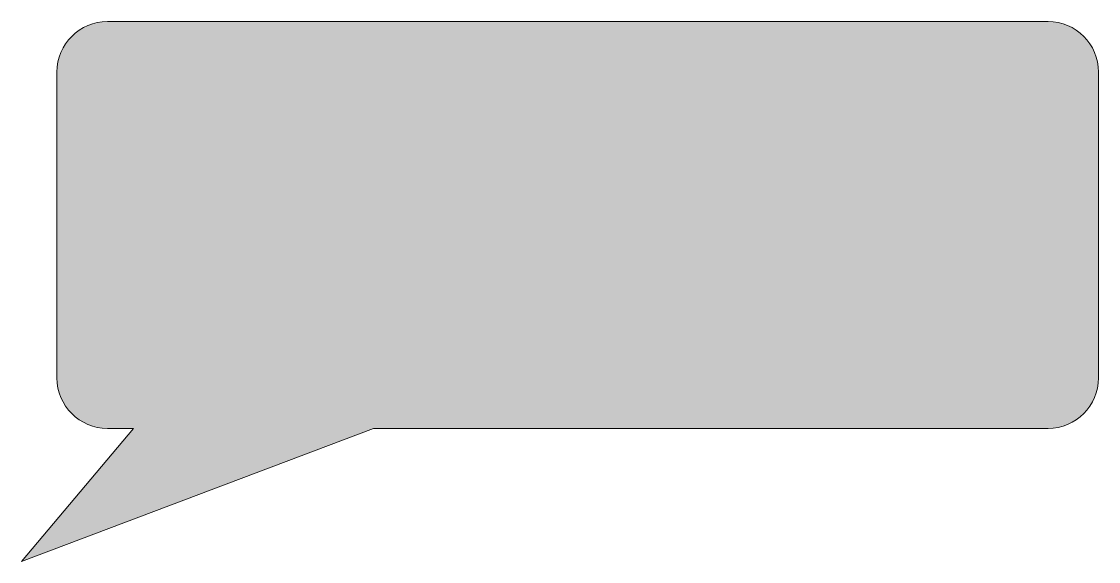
# Model space of a CAD drawing. Header units: inches. Extents: x 0 to 102, y 0 to 51.
import ezdxf

# ---------------------------------------------------------------- set-up
doc = ezdxf.new("R2010")
doc.units = ezdxf.units.IN
doc.header["$MEASUREMENT"] = 0
doc.layers.add('Layer 1', color=7, linetype='Continuous')

msp = doc.modelspace()

# ---------------------------------------------------------------- hatches: boundary and pattern name
at = {"layer": 'Layer 1', "true_color": 0x3f83b5}
h = msp.add_hatch(color=145, dxfattribs=at)
h.dxf.hatch_style = 2
edge = h.paths.add_edge_path()
edge.add_spline(control_points=[(96.84, 50.92), (96.84, 50.92), (8.1, 50.92), (8.1, 50.92), (5.47, 50.92), (3.34, 48.79), (3.34, 46.16), (3.34, 46.16), (3.34, 17.31), (3.34, 17.31), (3.34, 14.68), (5.47, 12.55), (8.1, 12.55), (8.1, 12.55), (10.56, 12.55), (10.56, 12.55), (10.56, 12.55), (0, 0), (0, 0), (0, 0), (33.19, 12.55), (33.19, 12.55), (33.19, 12.55), (96.84, 12.55), (96.84, 12.55), (99.47, 12.55), (101.6, 14.68), (101.6, 17.31), (101.6, 17.31), (101.6, 46.16), (101.6, 46.16), (101.6, 48.79), (99.47, 50.92), (96.84, 50.92)], knot_values=[0, 0, 0, 0, 1, 1, 1, 2, 2, 2, 3, 3, 3, 4, 4, 4, 5, 5, 5, 6, 6, 6, 7, 7, 7, 8, 8, 8, 9, 9, 9, 10, 10, 10, 11, 11, 11, 11], degree=3, periodic=1)

# ---------------------------------------------------------------- linework, layer by layer
at = {"layer": 'Layer 1', "lineweight": 0}
msp.add_open_spline([(96.84, 50.92), (96.84, 50.92), (8.1, 50.92), (8.1, 50.92), (5.47, 50.92), (3.34, 48.79), (3.34, 46.16), (3.34, 46.16), (3.34, 17.31), (3.34, 17.31), (3.34, 14.68), (5.47, 12.55), (8.1, 12.55), (8.1, 12.55), (10.56, 12.55), (10.56, 12.55), (10.56, 12.55), (0, 0), (0, 0), (0, 0), (33.19, 12.55), (33.19, 12.55), (33.19, 12.55), (96.84, 12.55), (96.84, 12.55), (99.47, 12.55), (101.6, 14.68), (101.6, 17.31), (101.6, 17.31), (101.6, 46.16), (101.6, 46.16), (101.6, 48.79), (99.47, 50.92), (96.84, 50.92)], degree=3, knots=[0, 0, 0, 0, 1, 1, 1, 2, 2, 2, 3, 3, 3, 4, 4, 4, 5, 5, 5, 6, 6, 6, 7, 7, 7, 8, 8, 8, 9, 9, 9, 10, 10, 10, 11, 11, 11, 11], dxfattribs=at)

doc.saveas('drawing.dxf')
